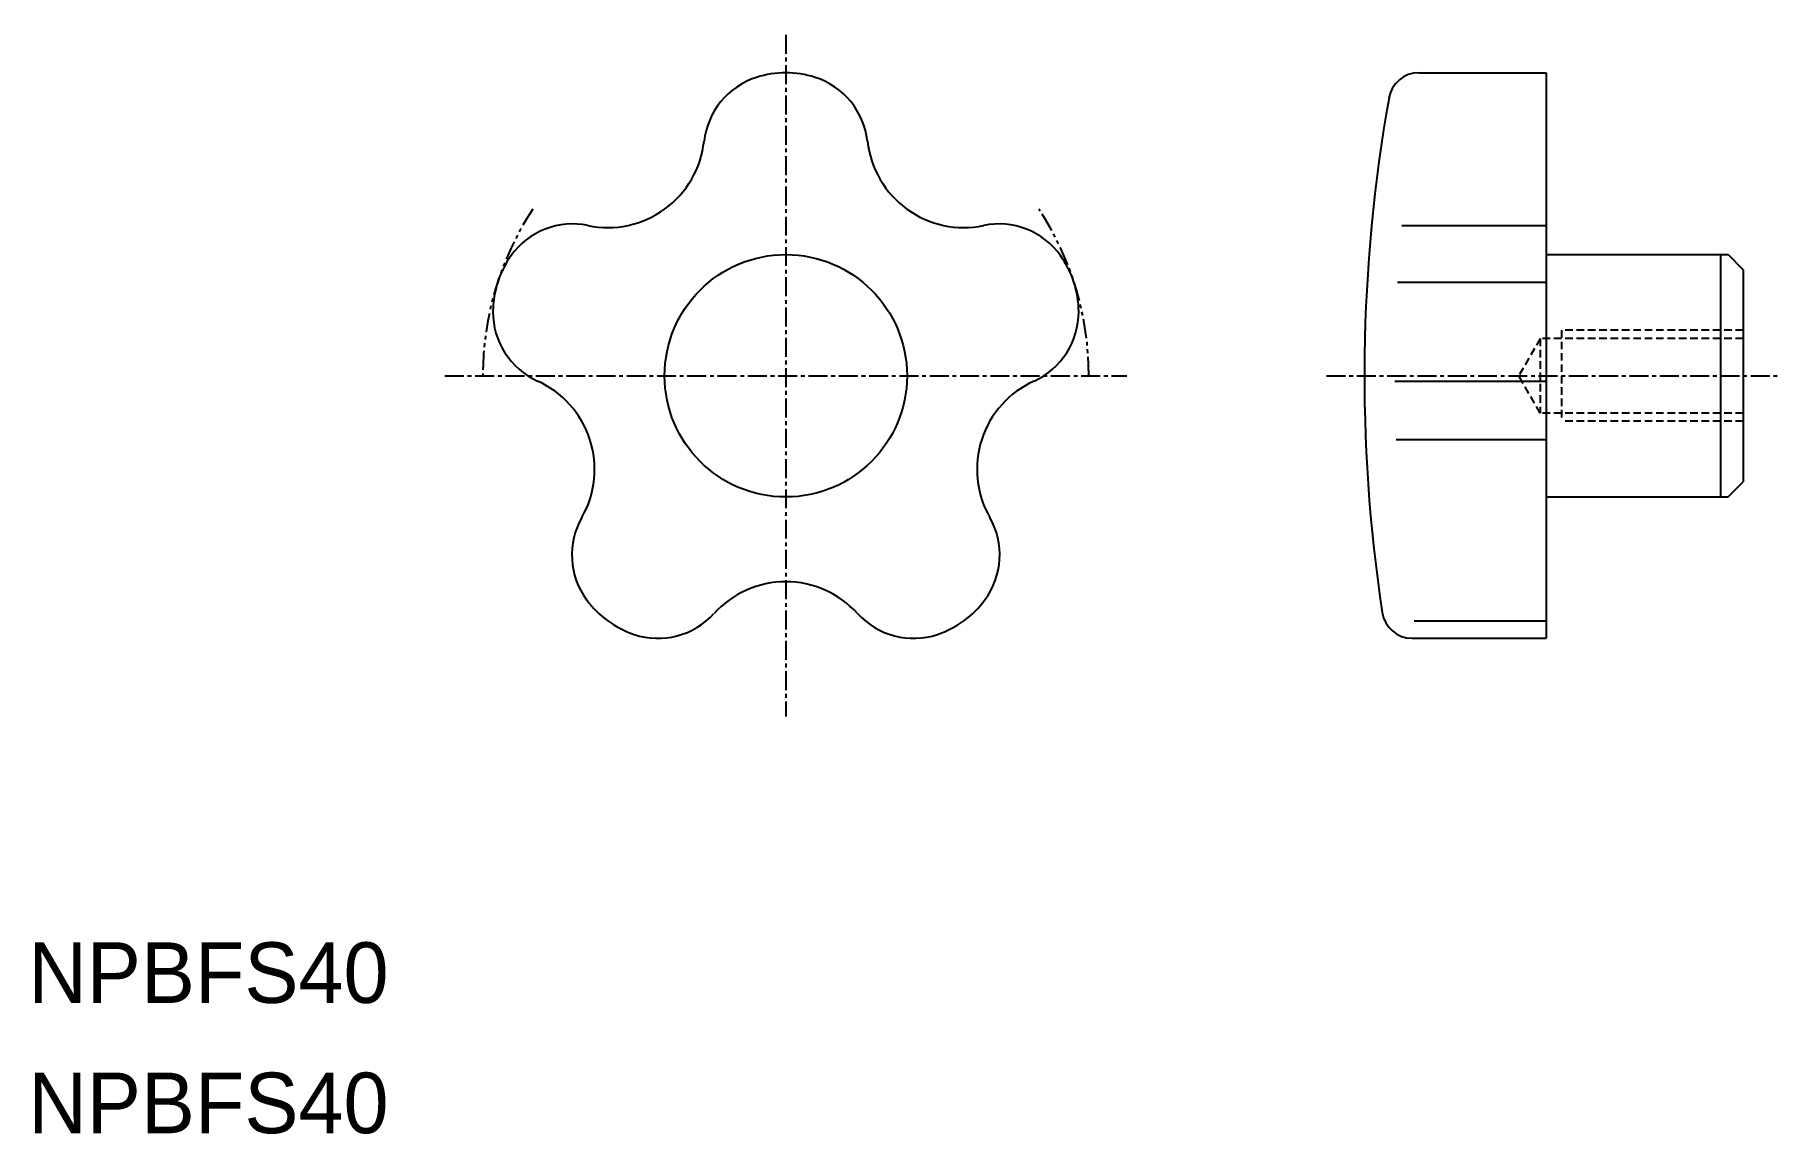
# Model space of a CAD drawing. Extents: x 0 to 116, y 0 to 72.
import ezdxf

# ---------------------------------------------------------------- set-up
doc = ezdxf.new("R2010")
doc.units = 0
for name, pattern in [('CENTER', [2, 1.25, -0.25, 0.25, -0.25]), ('DASHED', [0.75, 0.5, -0.25]), ('PHANTOM', [2.5, 1.25, -0.25, 0.25, -0.25, 0.25, -0.25])]:
    doc.linetypes.add(name, pattern=pattern)
doc.layers.get('0').update_dxf_attribs({"linetype": 'CONTINUOUS'})
doc.layers.add('CENTER', color=1, linetype='CENTER')

msp = doc.modelspace()

# ---------------------------------------------------------------- linework, layer by layer
at = {"color": 7, "linetype": 'CONTINUOUS'}
for p, q in [((91.78, 70), (100.19, 70)), ((100.19, 70), (100.19, 32.67)), ((90.67, 59.91), (100.19, 59.91)), ((100.19, 58), (112.19, 58)), ((111.69, 58), (111.69, 42)), ((112.19, 58), (113.19, 57)), ((113.19, 57), (113.19, 43)), ((90.38, 56.18), (100.19, 56.18)), ((90.19, 49.65), (100.19, 49.65)), ((90.28, 45.8), (100.19, 45.8)), ((112.19, 42), (113.19, 43)), ((100.19, 42), (112.19, 42)), ((91.48, 33.82), (100.19, 33.82)), ((91.34, 32.67), (100.19, 32.67))]:
    msp.add_line(p, q, dxfattribs=at)
at = {"color": 3, "linetype": 'DASHED'}
for p, q in [((99.79, 52.46), (98.37, 50)), ((99.79, 52.46), (99.79, 47.54)), ((113.19, 52.46), (99.79, 52.46)), ((113.19, 53), (101.19, 53)), ((101.19, 53), (101.19, 47)), ((99.79, 47.54), (98.37, 50)), ((113.19, 47.54), (99.79, 47.54)), ((113.19, 47), (101.19, 47))]:
    msp.add_line(p, q, dxfattribs=at)
at = {"color": 7, "linetype": 'CONTINUOUS'}
msp.add_circle((50, 50), 8, dxfattribs=at)
for centre, radius, start, end in [((49.58, 64.93), 5, 107.6298, 173.7247), ((50, 63.6), 6.4, 72.3702, 107.6298), ((50.42, 64.93), 5, 6.2753, 72.3702), ((91.78, 68), 2, 90, 169.8859), ((192.69, 50), 104.5, 169.8859, 188.6022), ((38.24, 66.18), 6.4, 258.2753, 353.7247), ((61.76, 66.18), 6.4, 186.2753, 281.7247), ((35.93, 55.02), 5, 78.2753, 144.3702), ((64.07, 55.02), 5, 35.6298, 101.7247), ((37.07, 54.2), 6.4, 144.3702, 179.6298), ((62.93, 54.2), 6.4, 0.3702, 35.6298), ((35.67, 54.21), 5, 179.6298, 245.7247), ((64.33, 54.21), 5, 294.2753, 0.3702), ((30.98, 43.82), 6.4, 330.2753, 65.7247), ((69.02, 43.82), 6.4, 114.2753, 209.7247), ((40.88, 38.17), 5, 150.2753, 216.3702), ((59.12, 38.17), 5, 323.6298, 29.7247), ((50, 30), 6.4, 42.2753, 137.7247), ((42.01, 39), 6.4, 216.3702, 251.6298), ((57.99, 39), 6.4, 288.3702, 323.6298), ((41.56, 37.67), 5, 251.6298, 317.7247), ((58.44, 37.67), 5, 222.2753, 288.3702), ((91.34, 34.67), 2, 188.6022, 270)]:
    msp.add_arc(centre, radius, start, end, dxfattribs=at)
at = {"color": 3, "linetype": 'PHANTOM'}
for start, end in [(146.624, 180), (0, 33.376)]:
    msp.add_arc((50, 50), 20, start, end, dxfattribs=at)
at = {"layer": 'CENTER', "color": 1, "linetype": 'CENTER'}
for p, q in [((50, 72.5), (50, 27.5)), ((27.5, 50), (72.5, 50)), ((85.69, 50), (115.69, 50))]:
    msp.add_line(p, q, dxfattribs=at)

# ---------------------------------------------------------------- texts
at = {"color": 7, "linetype": 'CONTINUOUS'}
for p in [(0, 8.6), (0, 0)]:
    msp.add_text('NPBFS40', height=4, dxfattribs=at).set_placement(p)

doc.saveas('drawing.dxf')
